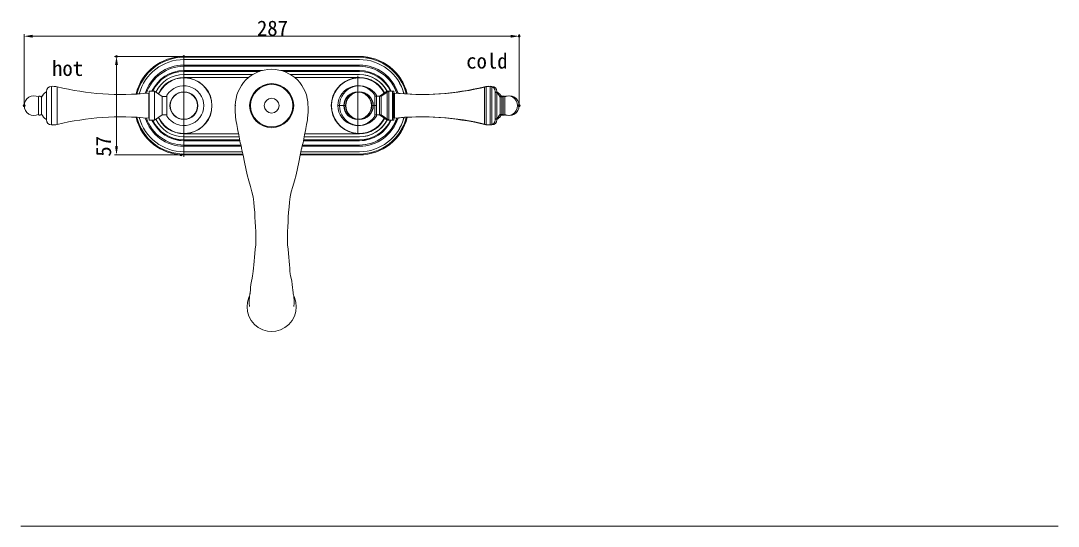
# Model space of a CAD drawing. Units: millimetres, scale not verified. Extents: x -300 to 302, y -412 to 405.
# Drawn here: x -300 to 301, y -412 to -120 of the extents above; entities that cross this region are included whole.
import ezdxf
from ezdxf.enums import TextEntityAlignment as Align

# ---------------------------------------------------------------- set-up
doc = ezdxf.new("R2010")
doc.units = ezdxf.units.MM
doc.header["$LTSCALE"] = 3
doc.header["$PDMODE"] = 32
doc.header["$PDSIZE"] = 1.2
doc.layers.add('0-0', color=7, linetype='Continuous', lineweight=18)
doc.layers.add('F-0', color=7, linetype='Continuous', lineweight=15)
doc.styles.add('ＭＳ ゴシック', font='')
doc.styles.get('ＭＳ ゴシック').set_extended_font_data('MS Gothic')

msp = doc.modelspace()

# ---------------------------------------------------------------- linework, layer by layer
at = {"layer": '0-0', "lineweight": 15}
for p, q in [((-297.759, -168.053), (-297.759, -127.221)), ((-292.759, -128.471), (-16.14, -128.471)), ((-11.14, -168.053), (-11.14, -127.221)), ((-205.874, -140.178), (-245.517, -140.178)), ((-244.267, -192.176), (-244.267, -145.178)), ((-207.525, -197.176), (-245.517, -197.176))]:
    msp.add_line(p, q, dxfattribs=at)
at = {"layer": '0-0', "color": 1}
for p, q in [((-205.249, -198.244), (-205.249, -139.555)), ((-104.582, -151.488), (-104.582, -185.228))]:
    msp.add_line(p, q, dxfattribs=at)
at = {"layer": '0-0'}
for p, q in [((-103.649, -140.178), (-205.249, -140.178)), ((-103.649, -140.678), (-205.249, -140.678)), ((-103.649, -141.963), (-205.249, -141.963)), ((-103.649, -145.178), (-205.249, -145.178)), ((-103.649, -145.876), (-205.249, -145.876)), ((-159.695, -148.384), (-205.249, -148.384)), ((-161.493, -148.856), (-205.249, -148.856)), ((-103.649, -148.384), (-149.202, -148.384)), ((-103.649, -148.856), (-147.415, -148.856)), ((-165.183, -150.617), (-205.249, -150.617)), ((-167.738, -152.391), (-205.249, -152.391)), ((-103.649, -150.617), (-143.722, -150.617)), ((-103.649, -152.391), (-141.154, -152.391)), ((-284.759, -168.678), (-284.759, -160.493)), ((-284.759, -168.679), (-284.759, -160.494)), ((-284.759, -171.927), (-284.759, -160.521)), ((-284.759, -171.929), (-284.759, -160.522)), ((-281.942, -157.498), (-281.942, -168.678)), ((-281.942, -157.5), (-281.942, -168.679)), ((-278.635, -157.789), (-278.636, -168.678)), ((-278.635, -157.791), (-278.636, -168.679)), ((-225.533, -161.391), (-225.534, -168.678)), ((-225.533, -161.393), (-225.534, -168.679)), ((-225.259, -168.678), (-225.259, -160.328)), ((-225.259, -160.328), (-222.259, -160.328)), ((-225.259, -168.679), (-225.259, -160.329)), ((-225.259, -160.329), (-222.259, -160.329)), ((-222.259, -168.678), (-222.259, -160.328)), ((-222.259, -160.328), (-217.759, -163.278)), ((-222.259, -168.679), (-222.259, -160.329)), ((-222.259, -160.329), (-217.759, -163.279)), ((-87.573, -160.326), (-92.073, -163.276)), ((-86.64, -160.324), (-91.14, -163.274)), ((-87.573, -177.026), (-87.573, -160.326)), ((-84.573, -160.326), (-87.573, -160.326)), ((-86.64, -160.324), (-86.64, -168.674)), ((-83.64, -160.324), (-86.64, -160.324)), ((-84.573, -177.026), (-84.573, -160.326)), ((-84.299, -161.39), (-84.299, -175.962)), ((-83.64, -160.324), (-83.64, -168.674)), ((-83.365, -168.674), (-83.366, -161.388)), ((-31.197, -157.788), (-31.197, -179.564)), ((-30.263, -168.674), (-30.264, -157.786)), ((-27.89, -157.497), (-27.89, -179.855)), ((-26.957, -168.674), (-26.957, -157.495)), ((-25.073, -160.491), (-25.073, -176.861)), ((-289.459, -163.628), (-289.459, -168.678)), ((-289.459, -163.629), (-289.459, -168.679)), ((-287.759, -163.828), (-287.759, -168.678)), ((-287.759, -163.829), (-287.759, -168.679)), ((-217.759, -168.678), (-217.759, -163.278)), ((-217.759, -163.278), (-215.059, -163.278)), ((-217.759, -168.679), (-217.759, -163.279)), ((-217.759, -163.279), (-215.059, -163.279)), ((-94.773, -162.678), (-94.773, -174.677)), ((-92.073, -163.276), (-94.773, -163.276)), ((-93.84, -162.676), (-93.84, -174.101)), ((-91.14, -163.274), (-93.84, -163.274)), ((-92.073, -174.076), (-92.073, -163.276)), ((-91.14, -163.274), (-91.14, -168.674)), ((-22.073, -163.826), (-22.073, -173.526)), ((-21.14, -168.674), (-21.14, -163.824)), ((-20.373, -163.626), (-20.373, -173.726)), ((-19.44, -168.674), (-19.44, -163.624)), ((-289.459, -173.728), (-289.459, -168.678)), ((-289.459, -173.729), (-289.459, -168.679)), ((-287.759, -173.528), (-287.759, -168.678)), ((-287.759, -173.529), (-287.759, -168.679)), ((-284.759, -176.863), (-284.759, -171.927)), ((-284.759, -176.864), (-284.759, -171.929)), ((-281.942, -179.857), (-281.942, -168.678)), ((-281.942, -179.858), (-281.942, -168.679)), ((-278.635, -179.566), (-278.636, -168.678)), ((-278.635, -179.568), (-278.636, -168.679)), ((-225.533, -175.964), (-225.534, -168.678)), ((-225.533, -175.965), (-225.534, -168.679)), ((-225.259, -168.678), (-225.259, -177.028)), ((-225.259, -168.679), (-225.259, -177.029)), ((-222.259, -168.678), (-222.259, -177.028)), ((-222.259, -168.679), (-222.259, -177.029)), ((-222.259, -177.028), (-217.759, -174.078)), ((-222.259, -177.029), (-217.759, -174.079)), ((-217.759, -168.678), (-217.759, -174.078)), ((-217.759, -168.679), (-217.759, -174.079)), ((-217.759, -174.078), (-215.059, -174.078)), ((-217.759, -174.079), (-215.059, -174.079)), ((-175.487, -168.678), (-175.253, -168.678)), ((-116.081, -168.678), (-112.631, -168.678)), ((-115.148, -168.676), (-111.681, -168.676)), ((-94.773, -168.678), (-96.534, -168.678)), ((-93.84, -168.676), (-95.618, -168.676)), ((-92.073, -174.076), (-94.773, -174.076)), ((-91.14, -174.074), (-93.84, -174.074)), ((-93.84, -174.101), (-93.84, -174.675)), ((-87.573, -177.026), (-92.073, -174.076)), ((-91.14, -174.074), (-91.14, -168.674)), ((-86.64, -177.024), (-91.14, -174.074)), ((-86.64, -177.024), (-86.64, -168.674)), ((-83.64, -177.024), (-83.64, -168.674)), ((-83.365, -168.674), (-83.366, -175.96)), ((-30.263, -168.674), (-30.264, -179.563)), ((-26.957, -168.674), (-26.957, -179.853)), ((-21.14, -168.674), (-21.14, -173.524)), ((-19.44, -168.674), (-19.44, -173.724)), ((-225.259, -177.028), (-222.259, -177.028)), ((-225.259, -177.029), (-222.259, -177.029)), ((-175.142, -176.803), (-175.141, -176.809)), ((-133.718, -176.495), (-133.757, -176.809)), ((-84.573, -177.026), (-87.573, -177.026)), ((-83.64, -177.024), (-86.64, -177.024)), ((-24.14, -175.674), (-24.14, -176.859)), ((-173.64, -184.964), (-205.249, -184.964)), ((-174.47, -180.81), (-174.47, -180.809)), ((-103.649, -184.964), (-135.259, -184.964)), ((-134.429, -180.81), (-134.429, -180.809)), ((-173.342, -186.738), (-205.249, -186.738)), ((-173.035, -188.499), (-205.249, -188.499)), ((-172.94, -188.971), (-205.249, -188.971)), ((-172.277, -191.479), (-205.249, -191.479)), ((-172.086, -192.178), (-205.249, -192.178)), ((-103.649, -192.178), (-136.813, -192.178)), ((-103.649, -191.479), (-136.622, -191.479)), ((-103.649, -188.971), (-135.959, -188.971)), ((-103.649, -188.499), (-135.864, -188.499)), ((-103.649, -186.738), (-135.557, -186.738)), ((-171.434, -195.392), (-205.249, -195.392)), ((-171.176, -196.678), (-205.249, -196.678)), ((-205.249, -197.178), (-171.075, -197.178)), ((-137.823, -197.178), (-103.649, -197.178)), ((-103.649, -196.678), (-137.723, -196.678)), ((-103.649, -195.392), (-137.464, -195.392)), ((-141.945, -277.45), (-141.946, -277.441)), ((-141.608, -284.955), (-141.557, -284.452))]:
    msp.add_line(p, q, dxfattribs=at)
for points in [[(-24.14, -160.489), (-24.14, -176.831), (-24.14, -176.859)], [(-215.059, -174.675), (-215.059, -164.341), (-215.059, -162.676)], [(-215.059, -174.677), (-215.059, -164.342), (-215.059, -162.678)], [(-175.486, -168.678), (-175.495, -169.002), (-175.537, -169.699), (-175.577, -170.438), (-175.578, -171.216), (-175.547, -172.029), (-175.498, -172.867), (-175.438, -173.729), (-175.368, -174.619), (-175.285, -175.537), (-175.181, -176.495), (-175.142, -176.803)], [(-133.718, -176.495), (-133.614, -175.537), (-133.53, -174.619), (-133.461, -173.729), (-133.401, -172.867), (-133.352, -172.029), (-133.321, -171.216), (-133.322, -170.438), (-133.362, -169.699), (-133.404, -169.002), (-133.412, -168.678)], [(-175.141, -176.809), (-174.988, -177.87), (-174.697, -179.517), (-174.471, -180.805)], [(-134.428, -180.805), (-134.202, -179.517), (-133.911, -177.87), (-133.757, -176.809)], [(-174.471, -180.806), (-174.263, -181.938), (-173.977, -183.325), (-173.716, -184.55), (-173.517, -185.63), (-173.335, -186.781), (-173.143, -187.956), (-172.912, -189.111), (-172.63, -190.229), (-172.347, -191.221), (-172.085, -192.18), (-171.963, -192.738)], [(-136.936, -192.738), (-136.814, -192.18), (-136.552, -191.221), (-136.269, -190.229), (-135.987, -189.111), (-135.755, -187.956), (-135.564, -186.781), (-135.382, -185.63), (-135.182, -184.55), (-134.922, -183.325), (-134.636, -181.938), (-134.428, -180.806)], [(-171.962, -192.738), (-171.919, -192.951), (-171.829, -193.419), (-171.809, -193.522)], [(-171.811, -193.522), (-171.03, -197.404), (-170.231, -201.317), (-169.459, -205.08), (-168.63, -208.688), (-167.66, -212.137), (-166.674, -215.4), (-165.831, -218.502), (-165.226, -221.517), (-164.81, -224.518), (-164.503, -227.476), (-164.277, -230.378), (-164.1, -233.229), (-163.931, -236.027), (-163.769, -238.774), (-163.636, -241.476), (-163.555, -244.145), (-163.559, -246.769), (-163.685, -249.331), (-163.921, -251.811), (-164.198, -254.199), (-164.456, -256.489), (-164.644, -258.692), (-164.779, -260.786), (-164.913, -262.732), (-165.069, -264.501), (-165.25, -266.054), (-165.454, -267.309), (-165.745, -268.653), (-166.103, -270.309), (-166.405, -272.167), (-166.606, -273.929), (-166.762, -275.57), (-166.882, -276.825)], [(-141.993, -277.045), (-142.017, -276.825), (-142.137, -275.57), (-142.293, -273.929), (-142.493, -272.167), (-142.796, -270.309), (-143.154, -268.653), (-143.445, -267.309), (-143.649, -266.054), (-143.83, -264.501), (-143.986, -262.732), (-144.12, -260.786), (-144.254, -258.692), (-144.443, -256.489), (-144.701, -254.199), (-144.978, -251.811), (-145.213, -249.331), (-145.34, -246.769), (-145.344, -244.145), (-145.263, -241.476), (-145.129, -238.774), (-144.968, -236.027), (-144.799, -233.229), (-144.621, -230.378), (-144.396, -227.476), (-144.089, -224.518), (-143.673, -221.517), (-143.068, -218.502), (-142.225, -215.4), (-141.239, -212.137), (-140.269, -208.688), (-139.44, -205.08), (-138.668, -201.317), (-137.869, -197.404), (-137.088, -193.522)], [(-137.09, -193.522), (-137.07, -193.419), (-136.979, -192.951), (-136.937, -192.738)], [(-167.222, -279.102), (-167.594, -279.785), (-168.422, -282.413), (-168.71, -285.16), (-168.44, -287.931), (-167.62, -290.635), (-166.268, -293.156), (-164.43, -295.369), (-162.178, -297.167), (-159.632, -298.482), (-156.898, -299.243), (-154.449, -299.45)], [(-166.882, -276.825), (-166.905, -277.045), (-166.939, -277.333), (-166.954, -277.45), (-166.953, -277.441), (-166.986, -277.661), (-167.075, -278.185), (-167.206, -278.976), (-167.326, -279.881), (-167.412, -280.852), (-167.451, -281.811), (-167.448, -282.739), (-167.407, -283.642), (-167.342, -284.452), (-167.291, -284.955)], [(-154.449, -299.45), (-152.001, -299.243), (-149.267, -298.482), (-146.72, -297.167), (-144.469, -295.369), (-142.631, -293.156), (-141.279, -290.635), (-140.459, -287.931), (-140.189, -285.16), (-140.477, -282.413), (-141.305, -279.785), (-141.677, -279.102)], [(-141.945, -277.45), (-141.96, -277.333), (-141.993, -277.045)], [(-141.557, -284.452), (-141.492, -283.642), (-141.451, -282.739), (-141.448, -281.811), (-141.487, -280.852), (-141.573, -279.881), (-141.693, -278.976), (-141.823, -278.185), (-141.913, -277.661), (-141.946, -277.441)]]:
    msp.add_lwpolyline(points, dxfattribs=at)
for centre, radius in [((-154.449, -168.678), 12.747), ((-205.25, -168.676), 8.05), ((-205.249, -168.678), 8.05), ((-205.25, -168.676), 7.893), ((-205.249, -168.678), 7.893), ((-154.449, -168.678), 12.224), ((-104.583, -168.678), 8.05), ((-104.583, -168.678), 7.893), ((-103.65, -168.676), 8.05), ((-103.65, -168.676), 7.893), ((-154.449, -168.678), 4.283)]:
    msp.add_circle(centre, radius, dxfattribs=at)
for centre, radius, start, end in [((-205.25, -168.676), 28.5, 90, 166.24607), ((-205.249, -168.678), 28.5, 90, 166.24607), ((-205.25, -168.676), 28, 90, 165.97801), ((-205.249, -168.678), 28, 90, 165.97801), ((-205.25, -168.676), 26.714, 90, 165.05153), ((-205.249, -168.678), 26.714, 90, 165.05153), ((-103.65, -168.676), 28.5, 13.76084, 90), ((-103.65, -168.676), 28, 14.02881, 90), ((-103.65, -168.676), 26.714, 14.95602, 90), ((-103.649, -168.678), 28.5, 13.61582, 90), ((-103.649, -168.678), 28, 13.88565, 90), ((-103.649, -168.678), 26.714, 14.79747, 90), ((-205.25, -168.676), 23.5, 90, 162.27938), ((-205.249, -168.678), 23.5, 90, 162.27938), ((-205.25, -168.676), 22.802, 90, 161.58734), ((-205.249, -168.678), 22.802, 90, 161.58734), ((-205.25, -168.676), 20.294, 90, 155.60958), ((-205.249, -168.678), 20.294, 90, 155.60958), ((-205.25, -168.676), 19.821, 90, 154.98884), ((-205.249, -168.678), 19.821, 90, 154.98884), ((-154.439, -168.678), 21.048, 90.02722, 180.00003), ((-154.459, -168.678), 21.048, 359.99997, 89.97278), ((-103.65, -168.676), 23.5, 17.72899, 90), ((-103.65, -168.676), 22.802, 18.42128, 90), ((-103.65, -168.676), 20.294, 24.4005, 90), ((-103.65, -168.676), 19.821, 25.02149, 90), ((-103.649, -168.678), 23.5, 17.55347, 90), ((-103.649, -168.678), 22.802, 18.24038, 90), ((-103.649, -168.678), 20.294, 24.4005, 90), ((-103.649, -168.678), 19.821, 25.02149, 90), ((-205.25, -168.676), 18.061, 90, 154.21902), ((-205.249, -168.678), 18.061, 90, 154.21902), ((-205.25, -168.676), 16.287, 90, 155.04324), ((-205.249, -168.678), 16.287, 90, 155.04324), ((-205.25, -168.676), 16.261, 204.95227, 155.0574), ((-205.249, -168.678), 16.25, 204.94662, 155.06306), ((-205.25, -168.676), 16.15, 204.89812, 155.1116), ((-205.249, -168.678), 16.141, 204.89324, 155.11649), ((-103.65, -168.676), 16.261, 24.95194, 335.05774), ((-103.649, -168.678), 16.25, 26.77792, 333.23177), ((-103.65, -168.676), 16.15, 24.89779, 335.11193), ((-103.649, -168.678), 16.141, 26.73263, 333.27709), ((-103.65, -168.676), 18.061, 25.78947, 90), ((-103.65, -168.676), 16.287, 24.96616, 90), ((-103.649, -168.678), 18.061, 27.43666, 90), ((-103.649, -168.678), 16.287, 26.79533, 90), ((-280.684, -167.562), 8, 120.62131, 152.17305), ((-280.684, -167.564), 8, 120.62131, 152.17305), ((-281.759, -160.493), 3, 93.49762, 180), ((-281.759, -160.494), 3, 93.49762, 180), ((-281.259, -168.678), 11.2, 76.45347, 93.49762), ((-281.259, -168.679), 11.2, 76.45347, 93.49762), ((-241.509, -3.699), 158.5, 256.45347, 275.78483), ((-241.509, -3.7), 158.5, 256.45347, 275.78483), ((-225.259, -164.103), 2.725, 90.00133, 95.78483), ((-225.259, -164.104), 2.725, 90.00133, 95.78483), ((-205.25, -168.676), 11.498, 211.45108, 148.54893), ((-205.249, -168.678), 11.498, 211.45108, 148.54893), ((-104.582, -168.678), 11.498, 31.45108, 328.54893), ((-103.649, -168.676), 11.498, 31.45108, 328.54893), ((-84.573, -164.101), 2.725, 84.21517, 90.00319), ((-68.323, -3.697), 158.5, 264.21517, 283.54653), ((-83.64, -164.099), 2.725, 84.21517, 90.00093), ((-67.39, -3.695), 158.5, 264.21517, 283.54653), ((-28.573, -168.676), 11.2, 86.50238, 103.54653), ((-27.64, -168.674), 11.2, 86.50238, 103.54653), ((-28.073, -160.491), 3, 0, 86.50238), ((-27.14, -160.489), 3, 0, 86.50238), ((-29.148, -167.56), 8, 27.82695, 59.37869), ((-28.215, -167.559), 8, 27.82695, 59.37869), ((-292.059, -168.7), 5.7, 62.86117, 179.77431), ((-292.059, -168.702), 5.7, 62.86117, 179.77431), ((-288.641, -164.004), 0.9, 11.30843, 155.27189), ((-288.641, -164.006), 0.9, 11.30843, 155.27189), ((-103.649, -168.678), 10.5, 31.01538, 32.2368), ((-21.191, -164.002), 0.9, 24.72811, 168.69157), ((-20.258, -164.001), 0.9, 24.72811, 168.69157), ((-17.773, -168.698), 5.7, 0.22569, 117.13883), ((-16.84, -168.697), 5.7, 0.22569, 117.13883), ((-292.059, -168.655), 5.7, 180.22569, 297.13883), ((-292.059, -168.657), 5.7, 180.22569, 297.13883), ((-288.641, -173.351), 0.9, 204.72811, 348.69157), ((-288.641, -173.353), 0.9, 204.72811, 348.69157), ((-280.684, -169.793), 8, 207.82695, 239.37869), ((-280.684, -169.795), 8, 207.82695, 239.37869), ((-103.649, -168.678), 10.5, 327.7632, 329.00474), ((-29.148, -169.792), 8, 300.62131, 332.17305), ((-28.215, -169.79), 8, 300.62131, 332.17305), ((-21.191, -173.349), 0.9, 191.30843, 335.27189), ((-20.258, -173.348), 0.9, 191.30843, 335.27189), ((-17.773, -168.653), 5.7, 242.86117, 359.77431), ((-16.84, -168.652), 5.7, 242.86117, 359.77431), ((-281.759, -176.863), 3, 180, 266.50238), ((-281.759, -176.864), 3, 180, 266.50238), ((-281.259, -168.678), 11.2, 266.50238, 283.54653), ((-281.259, -168.679), 11.2, 266.50238, 283.54653), ((-241.509, -333.657), 158.5, 84.21517, 103.54653), ((-241.509, -333.658), 158.5, 84.21517, 103.54653), ((-205.25, -168.676), 28.5, 193.76081, 270), ((-205.249, -168.678), 28.5, 193.76081, 270), ((-205.25, -168.676), 28, 194.02879, 270), ((-205.249, -168.678), 28, 194.02879, 270), ((-205.25, -168.676), 26.714, 194.956, 270), ((-205.249, -168.678), 26.714, 194.956, 270), ((-205.25, -168.676), 23.5, 197.72896, 270), ((-205.249, -168.678), 23.5, 197.72896, 270), ((-205.25, -168.676), 22.802, 198.42125, 270), ((-205.249, -168.678), 22.802, 198.42125, 270), ((-225.259, -173.253), 2.725, 264.21517, 269.99867), ((-225.259, -173.254), 2.725, 264.21517, 269.99867), ((-205.25, -168.676), 20.294, 204.4005, 270), ((-205.249, -168.678), 20.294, 204.4005, 270), ((-205.25, -168.676), 19.821, 205.02149, 270), ((-205.249, -168.678), 19.821, 205.02149, 270), ((-205.25, -168.676), 18.061, 205.78977, 270), ((-205.249, -168.678), 18.061, 205.78977, 270), ((-205.25, -168.676), 16.287, 204.96649, 270), ((-205.249, -168.678), 16.287, 204.96649, 270), ((-103.65, -168.676), 28.5, 270, 346.24605), ((-103.65, -168.676), 28, 270, 345.97799), ((-103.65, -168.676), 16.287, 270, 335.04357), ((-103.65, -168.676), 26.714, 270, 345.0515), ((-103.65, -168.676), 23.5, 270, 342.27935), ((-103.65, -168.676), 22.802, 270, 341.58731), ((-103.65, -168.676), 18.061, 270, 334.21932), ((-103.65, -168.676), 20.294, 270, 335.60958), ((-103.65, -168.676), 19.821, 270, 334.98884), ((-103.649, -168.678), 28.5, 270, 346.39107), ((-103.649, -168.678), 28, 270, 346.12115), ((-103.649, -168.678), 26.714, 270, 345.21006), ((-103.649, -168.678), 23.5, 270, 342.45487), ((-103.649, -168.678), 22.802, 270, 341.76821), ((-103.649, -168.678), 16.287, 270, 333.21416), ((-103.649, -168.678), 18.061, 270, 332.57207), ((-103.649, -168.678), 20.294, 270, 335.60958), ((-103.649, -168.678), 19.821, 270, 334.98884), ((-84.573, -173.251), 2.725, 269.99681, 275.78483), ((-68.323, -333.655), 158.5, 76.45347, 95.78483), ((-83.64, -173.249), 2.725, 269.99907, 275.78483), ((-67.39, -333.653), 158.5, 76.45347, 95.78483), ((-28.573, -168.676), 11.2, 256.45347, 273.49762), ((-27.64, -168.674), 11.2, 256.45347, 273.49762), ((-28.073, -176.861), 3, 273.49762, 0), ((-27.14, -176.859), 3, 273.49762, 0)]:
    msp.add_arc(centre, radius, start, end, dxfattribs=at)
for p in [(-11.14, -128.471), (-244.267, -140.178), (-205.249, -140.178), (-297.759, -168.678), (-11.14, -168.678), (-206.9, -197.176)]:
    msp.add_point(p, dxfattribs=at)
for points in [[(-292.759, -127.638), (-292.759, -129.305), (-297.759, -128.471)], [(-16.14, -127.638), (-16.14, -129.305), (-11.14, -128.471)], [(-245.1, -145.178), (-243.434, -145.178), (-244.267, -140.178)], [(-245.1, -192.176), (-243.434, -192.176), (-244.267, -197.176)]]:
    msp.add_solid(points, dxfattribs=at)
at = {"layer": 'F-0'}
msp.add_line((-299.694, -412.238), (300.915, -412.238), dxfattribs=at)

# ---------------------------------------------------------------- texts
at = {"layer": '0-0', "style": 'ＭＳ ゴシック'}
for s, p in [('287', (-162.949, -130.846)), ('cold', (-41.81, -149.852)), ('hot', (-281.558, -154.106))]:
    msp.add_text(s, height=8.798, dxfattribs=at).set_placement(p, align=Align.BOTTOM_LEFT)
msp.add_text('57', height=8.798, rotation=90, dxfattribs=at).set_placement((-244.763, -198.208), align=Align.BOTTOM_LEFT)

doc.saveas('drawing.dxf')
